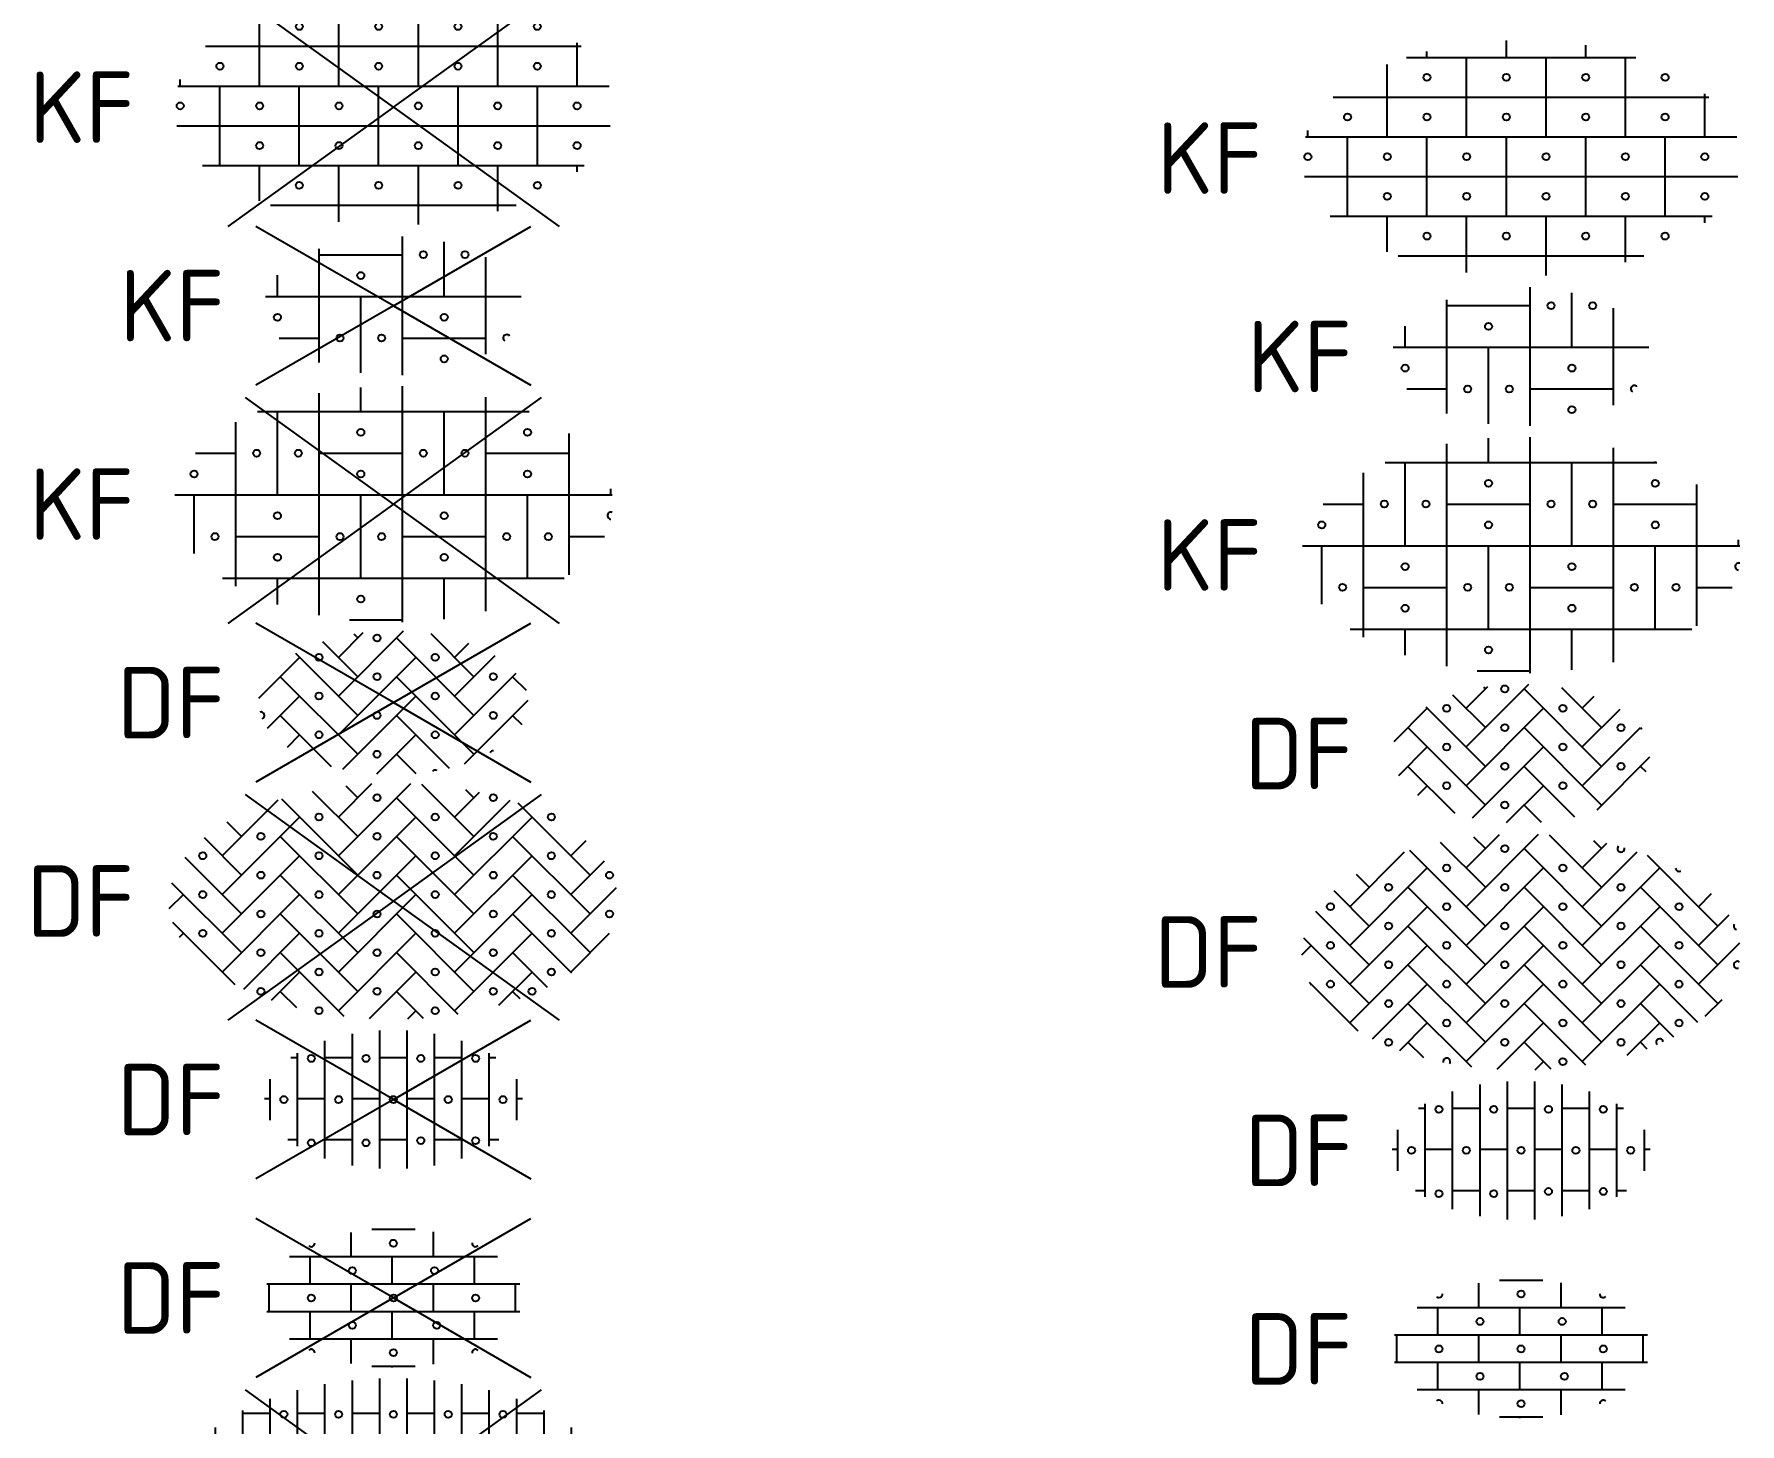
# Model space of a CAD drawing. Header units: metres. Extents: x -1103 to -1052, y 1073 to 2172.
# Drawn here: x -1096.43 to -1053.46, y 1780.41 to 1815.43 of the extents above; entities that cross this region are included whole.
import ezdxf
from ezdxf.enums import TextEntityAlignment as Align

# ---------------------------------------------------------------- set-up
doc = ezdxf.new("R2010")
doc.units = ezdxf.units.M
doc.styles.add('NLCS-ISO', font='NLCS-ISO.ttf')

# ---------------------------------------------------------------- blocks, each defined once
blk = doc.blocks.new('SVH-SBS_DIKFORMAAT_HALFST_KL-SO')
for p, q in [((0.547, 1.725), (-0.547, 1.725)), ((-0.028, 1.725), (-0.028, 1.75)), ((-1.063, 1.035), (-1.063, 1.654)), ((1.007, 1.035), (1.007, 1.664)), ((2.621, 1.035), (-2.621, 1.035)), ((-2.098, 0.345), (-2.098, 1.035)), ((-0.028, 0.345), (-0.028, 1.035)), ((2.042, 0.345), (2.042, 1.035)), ((3.186, 0.345), (-3.186, 0.345)), ((-3.133, -0.345), (-3.133, 0.345)), ((-1.063, -0.345), (-1.063, 0.345)), ((1.007, -0.345), (1.007, 0.345)), ((3.077, -0.345), (3.077, 0.345)), ((3.186, -0.345), (-3.186, -0.345)), ((-2.098, -1.035), (-2.098, -0.345)), ((-0.028, -1.035), (-0.028, -0.345)), ((2.042, -1.035), (2.042, -0.345)), ((2.621, -1.035), (-2.621, -1.035)), ((-1.063, -1.654), (-1.063, -1.035)), ((1.007, -1.664), (1.007, -1.035)), ((0.547, -1.725), (-0.547, -1.725)), ((-0.028, -1.75), (-0.028, -1.725))]:
    blk.add_line(p, q)
for centre in [(0, 1.38), (-1.035, 0.69), (1.035, 0.69), (-2.07, 0), (0, 0), (2.07, 0), (-1.035, -0.69), (1.091, -0.69), (0, -1.38)]:
    blk.add_circle(centre, 0.0881)
for centre, start, end in [((-2.07, 1.38), 223.1321, 4.4599), ((2.07, 1.38), 175.5401, 316.8679), ((-2.07, -1.38), 355.5401, 136.8679), ((2.07, -1.38), 43.1321, 184.4599)]:
    blk.add_arc(centre, 0.0881, start, end)
at = {"style": 'NLCS-ISO'}
blk.add_attdef('FORMAAT', text='', height=1.8, dxfattribs=at).set_placement((-4.25, 0), align=Align.MIDDLE_RIGHT)
blk.add_attdef('KLEUR', text='', height=1.8, dxfattribs=at).set_placement((4.25, 0), align=Align.MIDDLE_LEFT)
at = {"style": 'NLCS-ISO', "flags": 1}
blk.add_attdef('FUNCTIE', text='', height=1.8, dxfattribs=at).set_placement((0, -2.75), align=Align.TOP_CENTER)
blk = doc.blocks.new('SVH-SBS_DIKFORMAAT_HALFST_KL_01-SO')
for p, q in [((-0.345, -1.74), (-0.345, 1.74)), ((0.345, -1.74), (0.345, 1.74)), ((-1.725, -1.483), (-1.725, 1.483)), ((-1.035, -1.659), (-1.035, 1.659)), ((1.035, -1.659), (1.035, 1.659)), ((1.725, -1.483), (1.725, 1.483)), ((-2.582, 1.063), (-2.415, 1.063)), ((-2.415, -1.171), (-2.415, 1.171)), ((-1.725, 1.063), (-1.035, 1.063)), ((-0.345, 1.063), (0.345, 1.063)), ((1.035, 1.063), (1.725, 1.063)), ((2.415, -1.171), (2.415, 1.171)), ((2.415, 1.063), (2.582, 1.063)), ((-3.105, -0.517), (-3.105, 0.517)), ((3.105, -0.517), (3.105, 0.517)), ((-3.25, 0.028), (-3.105, 0.028)), ((-2.415, 0.028), (-1.725, 0.028)), ((-1.035, 0.028), (-0.345, 0.028)), ((0.345, 0.028), (1.035, 0.028)), ((1.725, 0.028), (2.415, 0.028)), ((3.105, 0.028), (3.25, 0.028)), ((-2.658, -1.007), (-2.415, -1.007)), ((-1.725, -1.007), (-1.035, -1.007)), ((-0.345, -1.007), (0.345, -1.007)), ((1.035, -1.007), (1.725, -1.007)), ((2.415, -1.007), (2.658, -1.007))]:
    blk.add_line(p, q)
for centre in [(-2.07, 1.035), (-0.69, 1.035), (0.69, 1.035), (2.07, 1.035), (-2.76, 0), (-1.38, 0), (0, 0), (1.38, 0), (2.76, 0), (-2.07, -1.091), (-0.69, -1.091), (0.69, -1.035), (2.07, -1.035)]:
    blk.add_circle(centre, 0.0881)
at = {"style": 'NLCS-ISO'}
blk.add_attdef('FORMAAT', text='', height=1.8, dxfattribs=at).set_placement((-4.25, 0), align=Align.MIDDLE_RIGHT)
blk.add_attdef('KLEUR', text='', height=1.8, dxfattribs=at).set_placement((4.25, 0), align=Align.MIDDLE_LEFT)
at = {"style": 'NLCS-ISO', "flags": 1}
blk.add_attdef('FUNCTIE', text='', height=1.8, dxfattribs=at).set_placement((0, -2.75), align=Align.TOP_CENTER)
blk = doc.blocks.new('SVH-SBS_DIKFORMAAT_KEPER-SO')
for p, q in [((-2.036, 2.766), (-0.899, 1.629)), ((-1.387, 1.141), (0.438, 2.966)), ((-1.387, 2.117), (-0.543, 2.961)), ((-1.199, 2.904), (-0.899, 2.605)), ((0.077, 2.605), (2.028, 0.653)), ((0.706, 2.951), (2.028, 1.629)), ((1.54, 2.117), (2.162, 2.738)), ((1.825, 2.808), (2.028, 2.605)), ((-4.314, 1.141), (-2.935, 2.521)), ((-2.808, 2.562), (-0.899, 0.653)), ((1.54, 1.141), (2.924, 2.524)), ((3.173, 2.435), (4.956, 0.653)), ((-4.314, 0.165), (-2.363, 2.117)), ((-4.157, 1.959), (-3.827, 1.629)), ((-1.387, 0.165), (0.565, 2.117)), ((1.54, 0.165), (3.492, 2.117)), ((-4.72, 1.546), (-3.827, 0.653)), ((-2.851, 1.629), (-0.899, -0.323)), ((0.077, 1.629), (2.028, -0.323)), ((3.004, 1.629), (4.956, -0.323)), ((4.468, 1.141), (4.8, 1.473)), ((-5.182, 1.032), (-3.827, -0.323)), ((-4.314, -0.811), (-2.363, 1.141)), ((-1.387, -0.811), (0.565, 1.141)), ((1.54, -0.811), (3.492, 1.141)), ((4.468, 0.165), (5.242, 0.939)), ((-2.851, 0.653), (-0.899, -1.299)), ((0.077, 0.653), (2.028, -1.299)), ((3.004, 0.653), (4.956, -1.299)), ((-5.524, -0.068), (-5.29, 0.165)), ((-5.485, 0.359), (-3.827, -1.299)), ((-4.314, -1.787), (-2.363, 0.165)), ((-1.387, -1.787), (0.565, 0.165)), ((1.54, -1.787), (3.492, 0.165)), ((4.468, -0.811), (5.508, 0.23)), ((-2.851, -0.323), (-0.899, -2.275)), ((0.077, -0.323), (2.028, -2.275)), ((3.004, -0.323), (4.447, -1.766)), ((-5.342, -0.759), (-4.117, -1.984)), ((-5.307, -0.828), (-5.29, -0.811)), ((-3.741, -2.189), (-2.363, -0.811)), ((-1.387, -2.762), (0.565, -0.811)), ((1.54, -2.762), (3.492, -0.811)), ((4.636, -1.618), (5.061, -1.194)), ((-2.851, -1.299), (-1.252, -2.898)), ((0.077, -1.299), (1.622, -2.844)), ((3.004, -1.299), (3.843, -2.137)), ((-3.055, -2.479), (-2.363, -1.787)), ((-0.606, -2.957), (0.565, -1.787)), ((2.676, -2.603), (3.492, -1.787)), ((-2.851, -2.275), (-2.462, -2.663)), ((0.077, -2.275), (0.75, -2.947)), ((3.004, -2.275), (3.167, -2.438)), ((0.358, -2.969), (0.565, -2.762))]:
    blk.add_line(p, q)
for centre in [(-0.411, 2.605), (-1.875, 2.117), (1.052, 2.117), (1.052, 2.117), (-3.339, 1.629), (-0.411, 1.629), (2.516, 1.629), (-4.802, 1.141), (-1.875, 1.141), (1.052, 1.141), (1.052, 1.141), (3.98, 1.141), (-3.339, 0.653), (-0.411, 0.653), (2.516, 0.653), (-4.802, 0.165), (-1.875, 0.165), (1.052, 0.165), (3.98, 0.165), (-3.339, -0.323), (-0.411, -0.323), (2.516, -0.323), (-4.802, -0.811), (-1.875, -0.811), (1.052, -0.811), (3.98, -0.811), (-3.339, -1.299), (-0.411, -1.299), (2.516, -1.299), (-1.875, -1.787), (1.052, -1.787), (3.98, -1.787), (-3.339, -2.275), (-0.411, -2.275), (2.516, -2.275), (1.052, -2.762)]:
    blk.add_circle(centre, 0.0881)
for centre, start, end in [((2.516, 2.605), 135.9864, 13.0433), ((3.98, 2.117), 183.2602, 298.872), ((5.444, 0.653), 147.1678, 256.9384), ((5.444, -0.323), 46.7286, 289.6844), ((3.492, -2.275), 5.4868, 222.1696), ((-1.875, -2.762), 325.5548, 192.3693)]:
    blk.add_arc(centre, 0.0881, start, end)
at = {"style": 'NLCS-ISO'}
blk.add_attdef('FORMAAT', text='', height=1.8, dxfattribs=at).set_placement((-6.525, 0), align=Align.MIDDLE_RIGHT)
blk.add_attdef('KLEUR', text='', height=1.8, dxfattribs=at).set_placement((6.525, 0), align=Align.MIDDLE_LEFT)
at = {"style": 'NLCS-ISO', "flags": 1}
blk.add_attdef('FUNCTIE', text='', height=1.8, dxfattribs=at).set_placement((0, -3.975), align=Align.TOP_CENTER)
blk = doc.blocks.new('SVH-SBS_DIKFORMAAT_KEPER_KL-SO')
for p, q in [((-1.387, 0.165), (0.195, 1.747)), ((-1.728, 1.482), (-0.899, 0.653)), ((-1.387, 1.141), (-0.837, 1.691)), ((-0.945, 1.674), (-0.899, 1.629)), ((0.077, 1.629), (2.028, -0.323)), ((1.02, 1.662), (2.028, 0.653)), ((1.54, 1.141), (1.842, 1.442)), ((-3.201, 0.303), (-2.363, 1.141)), ((-2.401, 1.179), (-0.899, -0.323)), ((-1.387, -0.811), (0.565, 1.141)), ((1.54, 0.165), (2.496, 1.121)), ((-2.851, 0.653), (-0.899, -1.299)), ((0.077, 0.653), (2.028, -1.299)), ((1.54, -0.811), (3.011, 0.659)), ((3.004, 0.653), (3.044, 0.613)), ((-3.082, -0.555), (-2.363, 0.165)), ((-1.222, -1.622), (0.565, 0.165)), ((-2.851, -0.323), (-1.673, -1.5)), ((0.077, -0.323), (1.347, -1.593)), ((1.912, -1.415), (3.247, -0.08)), ((3.004, -0.323), (3.138, -0.456)), ((-2.601, -1.049), (-2.363, -0.811)), ((-0.364, -1.739), (0.565, -0.811)), ((0.077, -1.299), (0.507, -1.729))]:
    blk.add_line(p, q)
for centre in [(-0.411, 1.629), (-1.875, 1.141), (1.052, 1.141), (1.052, 1.141), (-0.411, 0.653), (2.516, 0.653), (-1.875, 0.165), (1.052, 0.165), (-0.411, -0.323), (2.516, -0.323), (-1.875, -0.811), (1.052, -0.811), (-0.411, -1.299)]:
    blk.add_circle(centre, 0.0881)
at = {"style": 'NLCS-ISO'}
blk.add_attdef('FORMAAT', text='', height=1.8, dxfattribs=at).set_placement((-4.25, 0), align=Align.MIDDLE_RIGHT)
blk.add_attdef('KLEUR', text='', height=1.8, dxfattribs=at).set_placement((4.25, 0), align=Align.MIDDLE_LEFT)
at = {"style": 'NLCS-ISO', "flags": 1}
blk.add_attdef('FUNCTIE', text='', height=1.8, dxfattribs=at).set_placement((0, -2.75), align=Align.TOP_CENTER)
blk = doc.blocks.new('SVH-SBS_KEIFORMAAT_BLOK-SO')
for p, q in [((-1.872, -2.799), (-1.872, 2.799)), ((-0.822, 2.336), (-0.822, 2.942)), ((0.228, -2.972), (0.228, 2.972)), ((2.328, -2.698), (2.328, 2.698)), ((-3.422, 2.336), (3.422, 2.336)), ((-2.922, 0.236), (-2.922, 2.336)), ((1.278, 0.236), (1.278, 2.336)), ((3.378, 2.336), (3.378, 2.354)), ((-3.972, -2.068), (-3.972, 2.068)), ((4.428, -1.779), (4.428, 1.779)), ((-4.983, 1.286), (-3.972, 1.286)), ((-1.872, 1.286), (0.228, 1.286)), ((2.328, 1.286), (4.428, 1.286)), ((-5.508, 0.236), (5.508, 0.236)), ((-5.022, -1.241), (-5.022, 0.236)), ((-0.822, -1.864), (-0.822, 0.236)), ((3.378, -1.864), (3.378, 0.236)), ((5.478, 0.236), (5.478, 0.386)), ((-3.972, -0.814), (-1.872, -0.814)), ((0.228, -0.814), (2.328, -0.814)), ((4.428, -0.814), (5.314, -0.814)), ((-4.305, -1.864), (4.305, -1.864)), ((-2.922, -2.525), (-2.922, -1.864)), ((1.278, -2.894), (1.278, -1.864)), ((-1.109, -2.914), (0.228, -2.914))]:
    blk.add_line(p, q)
for centre in [(-0.821, 1.81), (3.379, 1.81), (-3.446, 1.285), (-2.397, 1.285), (0.754, 1.285), (1.803, 1.285), (-5.021, 0.761), (-0.821, 0.761), (3.379, 0.761), (-2.921, -0.29), (1.279, -0.29), (-4.497, -0.815), (-1.346, -0.815), (-0.297, -0.815), (2.854, -0.815), (3.903, -0.815), (-2.921, -1.339), (1.279, -1.339), (-0.821, -2.39)]:
    blk.add_circle(centre, 0.0881)
blk.add_arc((5.479, -0.29), 0.0881, 68.5292, 270.6534)
at = {"style": 'NLCS-ISO'}
blk.add_attdef('FORMAAT', text='', height=1.8, dxfattribs=at).set_placement((-6.525, 0), align=Align.MIDDLE_RIGHT)
blk.add_attdef('KLEUR', text='', height=1.8, dxfattribs=at).set_placement((6.525, 0), align=Align.MIDDLE_LEFT)
at = {"style": 'NLCS-ISO', "flags": 1}
blk.add_attdef('FUNCTIE', text='', height=1.8, dxfattribs=at).set_placement((0, -3.975), align=Align.TOP_CENTER)
blk = doc.blocks.new('SVH-SBS_KEIFORMAAT_BLOK_KL-SO')
for p, q in [((0.228, -1.746), (0.228, 1.746)), ((-1.872, -1.431), (-1.872, 1.431)), ((1.278, 0.236), (1.278, 1.609)), ((-1.872, 1.286), (0.228, 1.286)), ((2.328, -1.221), (2.328, 1.221)), ((-2.922, 0.236), (-2.922, 0.767)), ((-3.22, 0.236), (3.22, 0.236)), ((-0.822, -1.693), (-0.822, 0.236)), ((-2.877, -0.814), (-1.872, -0.814)), ((0.228, -0.814), (2.328, -0.814))]:
    blk.add_line(p, q)
for centre in [(0.754, 1.285), (1.803, 1.285), (-0.821, 0.761), (-2.921, -0.29), (1.279, -0.29), (-1.346, -0.815), (-0.297, -0.815), (1.279, -1.339)]:
    blk.add_circle(centre, 0.0881)
blk.add_arc((2.854, -0.815), 0.0881, 36.0667, 234.3254)
at = {"style": 'NLCS-ISO'}
blk.add_attdef('FORMAAT', text='', height=1.8, dxfattribs=at).set_placement((-4.25, 0), align=Align.MIDDLE_RIGHT)
blk.add_attdef('KLEUR', text='', height=1.8, dxfattribs=at).set_placement((4.25, 0), align=Align.MIDDLE_LEFT)
at = {"style": 'NLCS-ISO', "flags": 1}
blk.add_attdef('FUNCTIE', text='', height=1.8, dxfattribs=at).set_placement((0, -2.75), align=Align.TOP_CENTER)
blk = doc.blocks.new('SVH-SBS_KEIFORMAAT_DUBBEL-SO')
for p, q in [((-2.372, 2.536), (-2.372, 2.687)), ((-0.372, 2.536), (-0.372, 2.968)), ((1.628, 2.536), (1.628, 2.843)), ((-3.372, 0.536), (-3.372, 2.357)), ((-2.89, 2.536), (2.89, 2.536)), ((-1.372, 0.536), (-1.372, 2.536)), ((0.628, 0.536), (0.628, 2.536)), ((2.628, 0.536), (2.628, 2.536)), ((-4.732, 1.536), (4.732, 1.536)), ((4.628, 0.536), (4.628, 1.625)), ((-5.435, 0.536), (5.435, 0.536)), ((-5.372, 0.536), (-5.372, 0.696)), ((-4.372, -1.464), (-4.372, 0.536)), ((-2.372, -1.464), (-2.372, 0.536)), ((-0.372, -1.464), (-0.372, 0.536)), ((1.628, -1.464), (1.628, 0.536)), ((3.628, -1.464), (3.628, 0.536)), ((-5.457, -0.464), (5.457, -0.464)), ((-4.809, -1.464), (4.809, -1.464)), ((-3.372, -2.357), (-3.372, -1.464)), ((-1.372, -2.882), (-1.372, -1.464)), ((0.628, -2.956), (0.628, -1.464)), ((2.628, -2.617), (2.628, -1.464)), ((4.628, -1.625), (4.628, -1.464)), ((-3.095, -2.464), (3.095, -2.464))]:
    blk.add_line(p, q)
for centre in [(-2.372, 2.036), (-0.372, 2.036), (1.628, 2.036), (3.628, 2.036), (-4.372, 1.036), (-2.372, 1.036), (-0.372, 1.036), (1.628, 1.036), (3.628, 1.036), (-5.372, 0.036), (-3.372, 0.036), (-1.372, 0.036), (0.628, 0.036), (2.628, 0.036), (4.628, 0.036), (-3.372, -0.964), (-1.372, -0.964), (0.628, -0.964), (2.628, -0.964), (4.628, -0.964), (-2.372, -1.964), (-0.372, -1.964), (1.628, -1.964), (3.628, -1.964)]:
    blk.add_circle(centre, 0.0881)
at = {"style": 'NLCS-ISO'}
blk.add_attdef('FORMAAT', text='', height=1.8, dxfattribs=at).set_placement((-6.525, 0), align=Align.MIDDLE_RIGHT)
blk.add_attdef('KLEUR', text='', height=1.8, dxfattribs=at).set_placement((6.525, 0), align=Align.MIDDLE_LEFT)
at = {"style": 'NLCS-ISO', "flags": 1}
blk.add_attdef('FUNCTIE', text='', height=1.8, dxfattribs=at).set_placement((0, -3.975), align=Align.TOP_CENTER)
blk = doc.blocks.new('V-SVH-SBS_DIKFORMAAT_HALFST_01-SO')
for p, q in [((0, 0), (-3.728, 2.684)), ((-2.415, -2.676), (-2.415, 2.676)), ((-1.725, -2.826), (-1.725, 2.826)), ((-1.035, -2.922), (-1.035, 2.922)), ((-0.345, -2.969), (-0.345, 2.969)), ((0, 0), (3.728, 2.684)), ((0.345, -2.969), (0.345, 2.969)), ((1.035, -2.922), (1.035, 2.922)), ((1.725, -2.826), (1.725, 2.826)), ((2.415, -2.676), (2.415, 2.676)), ((-3.795, -2.162), (-3.795, 2.162)), ((-3.105, -2.461), (-3.105, 2.461)), ((3.105, -2.461), (3.105, 2.461)), ((3.795, -2.162), (3.795, 2.162)), ((-4.485, -1.737), (-4.485, 1.737)), ((-3.795, 2.098), (-3.105, 2.098)), ((-2.415, 2.098), (-1.725, 2.098)), ((-1.035, 2.098), (-0.345, 2.098)), ((0.345, 2.098), (1.035, 2.098)), ((1.725, 2.098), (2.415, 2.098)), ((3.105, 2.098), (3.795, 2.098)), ((4.485, -1.737), (4.485, 1.737)), ((-5.175, -1.042), (-5.175, 1.042)), ((-4.485, 1.063), (-3.795, 1.063)), ((-3.105, 1.063), (-2.415, 1.063)), ((-1.725, 1.063), (-1.035, 1.063)), ((-0.345, 1.063), (0.345, 1.063)), ((1.035, 1.063), (1.725, 1.063)), ((2.415, 1.063), (3.105, 1.063)), ((3.795, 1.063), (4.485, 1.063)), ((5.175, -1.042), (5.175, 1.042)), ((-5.175, 0.028), (-4.485, 0.028)), ((0, 0), (-4.172, -3.003)), ((-3.795, 0.028), (-3.105, 0.028)), ((-2.415, 0.028), (-1.725, 0.028)), ((-1.035, 0.028), (-0.345, 0.028)), ((0.345, 0.028), (1.035, 0.028)), ((1.725, 0.028), (2.415, 0.028)), ((3.105, 0.028), (3.795, 0.028)), ((4.485, 0.028), (5.175, 0.028)), ((0, 0), (4.172, -3.003)), ((-5.199, -1.007), (-5.175, -1.007)), ((-4.485, -1.007), (-3.795, -1.007)), ((-3.105, -1.007), (-2.415, -1.007)), ((-1.725, -1.007), (-1.035, -1.007)), ((-0.345, -1.007), (0.345, -1.007)), ((1.035, -1.007), (1.725, -1.007)), ((2.415, -1.007), (3.105, -1.007)), ((3.795, -1.007), (4.485, -1.007)), ((5.175, -1.007), (5.199, -1.007)), ((-3.795, -2.042), (-3.105, -2.042)), ((-2.415, -2.042), (-1.725, -2.042)), ((-1.035, -2.042), (-0.345, -2.042)), ((0.345, -2.042), (1.035, -2.042)), ((1.725, -2.042), (2.415, -2.042)), ((3.105, -2.042), (3.795, -2.042))]:
    blk.add_line(p, q)
for centre in [(-2.76, 2.07), (-1.38, 2.07), (0, 2.07), (1.38, 2.07), (2.76, 2.07), (-4.83, 1.035), (-3.45, 1.035), (-2.07, 1.035), (-0.69, 1.035), (0.69, 1.035), (2.07, 1.035), (3.45, 1.035), (4.83, 1.035), (-4.14, 0), (-2.76, 0), (-1.38, 0), (0, 0), (1.38, 0), (2.76, 0), (4.14, 0), (-4.83, -1.035), (-3.45, -1.091), (-2.07, -1.091), (-0.69, -1.091), (0.69, -1.035), (2.07, -1.035), (3.45, -1.035), (4.83, -1.035), (-2.76, -2.07), (-1.38, -2.07), (0, -2.07), (1.38, -2.07), (2.76, -2.07)]:
    blk.add_circle(centre, 0.0881)
blk.add_arc((5.52, 0), 0.0881, 88.3242, 271.6758)
at = {"style": 'NLCS-ISO'}
blk.add_attdef('FORMAAT', text='', height=1.8, dxfattribs=at).set_placement((-6.525, 0), align=Align.MIDDLE_RIGHT)
blk.add_attdef('KLEUR', text='', height=1.8, dxfattribs=at).set_placement((6.525, 0), align=Align.MIDDLE_LEFT)
at = {"style": 'NLCS-ISO', "flags": 1}
blk.add_attdef('FUNCTIE', text='', height=1.8, dxfattribs=at).set_placement((0, -3.975), align=Align.TOP_CENTER)
blk = doc.blocks.new('V-SVH-SBS_DIKFORMAAT_HALFST_KL-SO')
for p, q in [((0, 0), (-3.464, 2)), ((0.547, 1.725), (-0.547, 1.725)), ((-0.028, 1.725), (-0.028, 1.75)), ((0, 0), (3.464, 2)), ((-1.063, 1.035), (-1.063, 1.654)), ((1.007, 1.035), (1.007, 1.664)), ((2.621, 1.035), (-2.621, 1.035)), ((-2.098, 0.345), (-2.098, 1.035)), ((-0.028, 0.345), (-0.028, 1.035)), ((2.042, 0.345), (2.042, 1.035)), ((0, 0), (-3.464, -2)), ((3.186, 0.345), (-3.186, 0.345)), ((-3.133, -0.345), (-3.133, 0.345)), ((-1.063, -0.345), (-1.063, 0.345)), ((0, 0), (3.464, -2)), ((1.007, -0.345), (1.007, 0.345)), ((3.077, -0.345), (3.077, 0.345)), ((3.186, -0.345), (-3.186, -0.345)), ((-2.098, -1.035), (-2.098, -0.345)), ((-0.028, -1.035), (-0.028, -0.345)), ((2.042, -1.035), (2.042, -0.345)), ((2.621, -1.035), (-2.621, -1.035)), ((-1.063, -1.654), (-1.063, -1.035)), ((1.007, -1.664), (1.007, -1.035)), ((0.547, -1.725), (-0.547, -1.725)), ((-0.028, -1.75), (-0.028, -1.725))]:
    blk.add_line(p, q)
for centre in [(0, 1.38), (-1.035, 0.69), (1.035, 0.69), (-2.07, 0), (0, 0), (2.07, 0), (-1.035, -0.69), (1.091, -0.69), (0, -1.38)]:
    blk.add_circle(centre, 0.0881)
for centre, start, end in [((-2.07, 1.38), 223.1321, 4.4599), ((2.07, 1.38), 175.5401, 316.8679), ((-2.07, -1.38), 355.5401, 136.8679), ((2.07, -1.38), 43.1321, 184.4599)]:
    blk.add_arc(centre, 0.0881, start, end)
at = {"style": 'NLCS-ISO'}
blk.add_attdef('FORMAAT', text='', height=1.8, dxfattribs=at).set_placement((-4.25, 0), align=Align.MIDDLE_RIGHT)
blk.add_attdef('KLEUR', text='', height=1.8, dxfattribs=at).set_placement((4.25, 0), align=Align.MIDDLE_LEFT)
at = {"style": 'NLCS-ISO', "flags": 1}
blk.add_attdef('FUNCTIE', text='', height=1.8, dxfattribs=at).set_placement((0, -2.75), align=Align.TOP_CENTER)
blk = doc.blocks.new('V-SVH-SBS_DIKFORMAAT_HALFST_KL_01-SO')
for p, q in [((0, 0), (-3.464, 2)), ((-0.345, -1.74), (-0.345, 1.74)), ((0, 0), (3.464, 2)), ((0.345, -1.74), (0.345, 1.74)), ((-1.725, -1.483), (-1.725, 1.483)), ((-1.035, -1.659), (-1.035, 1.659)), ((1.035, -1.659), (1.035, 1.659)), ((1.725, -1.483), (1.725, 1.483)), ((-2.582, 1.063), (-2.415, 1.063)), ((-2.415, -1.171), (-2.415, 1.171)), ((-1.725, 1.063), (-1.035, 1.063)), ((-0.345, 1.063), (0.345, 1.063)), ((1.035, 1.063), (1.725, 1.063)), ((2.415, -1.171), (2.415, 1.171)), ((2.415, 1.063), (2.582, 1.063)), ((-3.105, -0.517), (-3.105, 0.517)), ((3.105, -0.517), (3.105, 0.517)), ((0, 0), (-3.464, -2)), ((-3.25, 0.028), (-3.105, 0.028)), ((-2.415, 0.028), (-1.725, 0.028)), ((-1.035, 0.028), (-0.345, 0.028)), ((0, 0), (3.464, -2)), ((0.345, 0.028), (1.035, 0.028)), ((1.725, 0.028), (2.415, 0.028)), ((3.105, 0.028), (3.25, 0.028)), ((-2.658, -1.007), (-2.415, -1.007)), ((-1.725, -1.007), (-1.035, -1.007)), ((-0.345, -1.007), (0.345, -1.007)), ((1.035, -1.007), (1.725, -1.007)), ((2.415, -1.007), (2.658, -1.007))]:
    blk.add_line(p, q)
for centre in [(-2.07, 1.035), (-0.69, 1.035), (0.69, 1.035), (2.07, 1.035), (-2.76, 0), (-1.38, 0), (0, 0), (1.38, 0), (2.76, 0), (-2.07, -1.091), (-0.69, -1.091), (0.69, -1.035), (2.07, -1.035)]:
    blk.add_circle(centre, 0.0881)
at = {"style": 'NLCS-ISO'}
blk.add_attdef('FORMAAT', text='', height=1.8, dxfattribs=at).set_placement((-4.25, 0), align=Align.MIDDLE_RIGHT)
blk.add_attdef('KLEUR', text='', height=1.8, dxfattribs=at).set_placement((4.25, 0), align=Align.MIDDLE_LEFT)
at = {"style": 'NLCS-ISO', "flags": 1}
blk.add_attdef('FUNCTIE', text='', height=1.8, dxfattribs=at).set_placement((0, -2.75), align=Align.TOP_CENTER)
blk = doc.blocks.new('V-SVH-SBS_DIKFORMAAT_KEPER-SO')
for p, q in [((0, 0), (-3.728, 2.684)), ((-2.043, 2.772), (-0.899, 1.629)), ((-1.387, 1.141), (0.436, 2.964)), ((-1.387, 2.117), (-0.545, 2.959)), ((-1.2, 2.905), (-0.899, 2.605)), ((0, 0), (3.728, 2.684)), ((0.077, 2.605), (2.028, 0.653)), ((0.707, 2.95), (2.028, 1.629)), ((1.54, 2.117), (2.169, 2.746)), ((1.817, 2.815), (2.028, 2.605)), ((-4.314, 1.141), (-2.904, 2.552)), ((-2.823, 2.577), (-0.899, 0.653)), ((1.54, 1.141), (2.94, 2.54)), ((3.133, 2.475), (4.956, 0.653)), ((-4.314, 0.165), (-2.363, 2.117)), ((-4.194, 1.996), (-3.827, 1.629)), ((-1.387, 0.165), (0.565, 2.117)), ((1.54, 0.165), (3.492, 2.117)), ((-4.771, 1.598), (-3.827, 0.653)), ((-2.851, 1.629), (-0.899, -0.323)), ((0.077, 1.629), (2.028, -0.323)), ((3.004, 1.629), (4.956, -0.323)), ((4.468, 1.141), (4.854, 1.527)), ((-5.254, 1.104), (-3.827, -0.323)), ((-4.314, -0.811), (-2.363, 1.141)), ((-1.387, -0.811), (0.565, 1.141)), ((1.54, -0.811), (3.492, 1.141)), ((4.468, 0.165), (5.318, 1.015)), ((-5.589, 0.464), (-3.827, -1.299)), ((-2.851, 0.653), (-0.899, -1.299)), ((0.077, 0.653), (2.028, -1.299)), ((3.004, 0.653), (4.956, -1.299)), ((-5.646, -0.191), (-5.29, 0.165)), ((-4.314, -1.787), (-2.363, 0.165)), ((0, 0), (-4.172, -3.003)), ((-1.387, -1.787), (0.565, 0.165)), ((1.54, -1.787), (3.492, 0.165)), ((4.468, -0.811), (5.621, 0.342)), ((-2.851, -0.323), (-0.899, -2.275)), ((0, 0), (4.172, -3.003)), ((0.077, -0.323), (2.028, -2.275)), ((3.004, -0.323), (4.49, -1.809)), ((-5.566, -0.535), (-3.997, -2.104)), ((-5.388, -0.908), (-5.29, -0.811)), ((-3.769, -2.217), (-2.363, -0.811)), ((-1.387, -2.762), (0.565, -0.811)), ((1.54, -2.762), (3.492, -0.811)), ((4.468, -1.787), (5.444, -0.811)), ((-2.851, -1.299), (-1.25, -2.899)), ((0.077, -1.299), (1.626, -2.848)), ((3.004, -1.299), (3.873, -2.167)), ((-3.073, -2.496), (-2.363, -1.787)), ((-0.605, -2.956), (0.565, -1.787)), ((2.653, -2.626), (3.492, -1.787)), ((-2.851, -2.275), (-2.444, -2.681)), ((0.077, -2.275), (0.749, -2.947)), ((3.004, -2.275), (3.186, -2.457)), ((0.36, -2.967), (0.565, -2.762))]:
    blk.add_line(p, q)
for centre in [(-0.411, 2.605), (2.516, 2.605), (-1.875, 2.117), (1.052, 2.117), (1.052, 2.117), (3.98, 2.117), (-3.339, 1.629), (-0.411, 1.629), (2.516, 1.629), (-4.802, 1.141), (-1.875, 1.141), (1.052, 1.141), (1.052, 1.141), (3.98, 1.141), (-3.339, 0.653), (-0.411, 0.653), (2.516, 0.653), (5.444, 0.653), (-4.802, 0.165), (-1.875, 0.165), (1.052, 0.165), (3.98, 0.165), (-3.339, -0.323), (-0.411, -0.323), (2.516, -0.323), (5.444, -0.323), (-4.802, -0.811), (-1.875, -0.811), (1.052, -0.811), (3.98, -0.811), (-3.339, -1.299), (-0.411, -1.299), (2.516, -1.299), (-1.875, -1.787), (1.052, -1.787), (3.98, -1.787), (-3.339, -2.275), (-0.411, -2.275), (2.516, -2.275), (3.492, -2.275), (-1.875, -2.762), (1.052, -2.762)]:
    blk.add_circle(centre, 0.0881)
at = {"style": 'NLCS-ISO'}
blk.add_attdef('FORMAAT', text='', height=1.8, dxfattribs=at).set_placement((-6.525, 0), align=Align.MIDDLE_RIGHT)
blk.add_attdef('KLEUR', text='', height=1.8, dxfattribs=at).set_placement((6.525, 0), align=Align.MIDDLE_LEFT)
at = {"style": 'NLCS-ISO', "flags": 1}
blk.add_attdef('FUNCTIE', text='', height=1.8, dxfattribs=at).set_placement((0.116, -3.75), align=Align.TOP_CENTER)
blk = doc.blocks.new('V-SVH-SBS_DIKFORMAAT_KEPER_KL-SO')
for p, q in [((0, 0), (-3.464, 2)), ((-1.387, 0.165), (0.253, 1.805)), ((-1.387, 1.141), (-0.764, 1.764)), ((-1, 1.73), (-0.899, 1.629)), ((0, 0), (3.464, 2)), ((0.942, 1.739), (2.028, 0.653)), ((-1.786, 1.54), (-0.899, 0.653)), ((0.077, 1.629), (2.028, -0.323)), ((1.54, 1.141), (1.9, 1.5)), ((-3.388, 0.116), (-2.363, 1.141)), ((-2.466, 1.244), (-0.899, -0.323)), ((-1.387, -0.811), (0.565, 1.141)), ((1.54, 0.165), (2.563, 1.187)), ((-2.851, 0.653), (-0.899, -1.299)), ((0.077, 0.653), (2.028, -1.299)), ((1.54, -0.811), (3.095, 0.744)), ((3.004, 0.653), (3.344, 0.313)), ((0, 0), (-3.464, -2)), ((-3.172, -0.645), (-2.363, 0.165)), ((-1.278, -1.677), (0.565, 0.165)), ((0, 0), (3.464, -2)), ((1.788, -1.539), (3.393, 0.066)), ((-2.851, -0.323), (-1.568, -1.606)), ((0.077, -0.323), (1.402, -1.649)), ((3.004, -0.323), (3.233, -0.552)), ((-2.67, -1.118), (-2.363, -0.811)), ((-0.421, -1.796), (0.565, -0.811)), ((0.077, -1.299), (0.563, -1.785))]:
    blk.add_line(p, q)
for centre in [(-0.411, 1.629), (-1.875, 1.141), (1.052, 1.141), (1.052, 1.141), (-0.411, 0.653), (2.516, 0.653), (-1.875, 0.165), (1.052, 0.165), (-0.411, -0.323), (2.516, -0.323), (-1.875, -0.811), (1.052, -0.811), (-0.411, -1.299)]:
    blk.add_circle(centre, 0.0881)
for centre, start, end in [((-3.339, -0.323), 289.9697, 107.5509), ((2.516, -1.299), 85.1088, 154.3245), ((1.052, -1.787), 57.0681, 142.4418)]:
    blk.add_arc(centre, 0.0881, start, end)
at = {"style": 'NLCS-ISO'}
blk.add_attdef('FORMAAT', text='', height=1.8, dxfattribs=at).set_placement((-4.25, 0), align=Align.MIDDLE_RIGHT)
blk.add_attdef('KLEUR', text='', height=1.8, dxfattribs=at).set_placement((4.25, 0), align=Align.MIDDLE_LEFT)
at = {"style": 'NLCS-ISO', "flags": 1}
blk.add_attdef('FUNCTIE', text='', height=1.8, dxfattribs=at).set_placement((0, -2.75), align=Align.TOP_CENTER)
blk = doc.blocks.new('V-SVH-SBS_KEIFORMAAT_BLOK-SO')
for p, q in [((0, 0), (-3.728, 2.684)), ((-1.872, -2.799), (-1.872, 2.799)), ((-0.822, 2.336), (-0.822, 2.942)), ((0, 0), (3.728, 2.684)), ((0.228, -2.972), (0.228, 2.972)), ((2.328, -2.698), (2.328, 2.698)), ((-3.422, 2.336), (3.422, 2.336)), ((-2.922, 0.236), (-2.922, 2.336)), ((1.278, 0.236), (1.278, 2.336)), ((3.378, 2.336), (3.378, 2.354)), ((-3.972, -2.068), (-3.972, 2.068)), ((4.428, -1.779), (4.428, 1.779)), ((-4.983, 1.286), (-3.972, 1.286)), ((-1.872, 1.286), (0.228, 1.286)), ((2.328, 1.286), (4.428, 1.286)), ((-5.508, 0.236), (5.508, 0.236)), ((-5.022, -1.241), (-5.022, 0.236)), ((0, 0), (-4.172, -3.003)), ((-0.822, -1.864), (-0.822, 0.236)), ((3.378, -1.864), (3.378, 0.236)), ((5.478, 0.236), (5.478, 0.386)), ((0, 0), (4.172, -3.003)), ((-3.972, -0.814), (-1.872, -0.814)), ((0.228, -0.814), (2.328, -0.814)), ((4.428, -0.814), (5.314, -0.814)), ((-4.305, -1.864), (4.305, -1.864)), ((-2.922, -2.525), (-2.922, -1.864)), ((1.278, -2.894), (1.278, -1.864)), ((-1.109, -2.914), (0.228, -2.914))]:
    blk.add_line(p, q)
for centre in [(-0.821, 1.81), (3.379, 1.81), (-3.446, 1.285), (-2.397, 1.285), (0.754, 1.285), (1.803, 1.285), (-5.021, 0.761), (-0.821, 0.761), (3.379, 0.761), (-2.921, -0.29), (1.279, -0.29), (-4.497, -0.815), (-1.346, -0.815), (-0.297, -0.815), (2.854, -0.815), (3.903, -0.815), (-2.921, -1.339), (1.279, -1.339), (-0.821, -2.39)]:
    blk.add_circle(centre, 0.0881)
blk.add_arc((5.479, -0.29), 0.0881, 68.5292, 270.6534)
at = {"style": 'NLCS-ISO'}
blk.add_attdef('FORMAAT', text='', height=1.8, dxfattribs=at).set_placement((-6.525, 0), align=Align.MIDDLE_RIGHT)
blk.add_attdef('KLEUR', text='', height=1.8, dxfattribs=at).set_placement((6.525, 0), align=Align.MIDDLE_LEFT)
at = {"style": 'NLCS-ISO', "flags": 1}
blk.add_attdef('FUNCTIE', text='', height=1.8, dxfattribs=at).set_placement((0, -3.975), align=Align.TOP_CENTER)
blk = doc.blocks.new('V-SVH-SBS_KEIFORMAAT_BLOK_KL-SO')
for p, q in [((0, 0), (-3.464, 2)), ((0, 0), (3.464, 2)), ((0.228, -1.746), (0.228, 1.746)), ((-1.872, -1.431), (-1.872, 1.431)), ((1.278, 0.236), (1.278, 1.609)), ((-1.872, 1.286), (0.228, 1.286)), ((2.328, -1.221), (2.328, 1.221)), ((-2.922, 0.236), (-2.922, 0.767)), ((0, 0), (-3.464, -2)), ((-3.22, 0.236), (3.22, 0.236)), ((-0.822, -1.693), (-0.822, 0.236)), ((0, 0), (3.464, -2)), ((-2.877, -0.814), (-1.872, -0.814)), ((0.228, -0.814), (2.328, -0.814))]:
    blk.add_line(p, q)
for centre in [(0.754, 1.285), (1.803, 1.285), (-0.821, 0.761), (-2.921, -0.29), (1.279, -0.29), (-1.346, -0.815), (-0.297, -0.815), (1.279, -1.339)]:
    blk.add_circle(centre, 0.0881)
blk.add_arc((2.854, -0.815), 0.0881, 36.0667, 234.3254)
at = {"style": 'NLCS-ISO'}
blk.add_attdef('FORMAAT', text='', height=1.8, dxfattribs=at).set_placement((-4.25, 0), align=Align.MIDDLE_RIGHT)
blk.add_attdef('KLEUR', text='', height=1.8, dxfattribs=at).set_placement((4.25, 0), align=Align.MIDDLE_LEFT)
at = {"style": 'NLCS-ISO', "flags": 1}
blk.add_attdef('FUNCTIE', text='', height=1.8, dxfattribs=at).set_placement((0, -2.75), align=Align.TOP_CENTER)
blk = doc.blocks.new('V-SVH-SBS_KEIFORMAAT_DUBBEL-SO')
for p, q in [((0, 0), (-3.728, 2.684)), ((-2.372, 2.536), (-2.372, 2.687)), ((-0.372, 2.536), (-0.372, 2.968)), ((0, 0), (3.728, 2.684)), ((1.628, 2.536), (1.628, 2.843)), ((-3.372, 0.536), (-3.372, 2.357)), ((-2.89, 2.536), (2.89, 2.536)), ((-1.372, 0.536), (-1.372, 2.536)), ((0.628, 0.536), (0.628, 2.536)), ((2.628, 0.536), (2.628, 2.536)), ((-4.732, 1.536), (4.732, 1.536)), ((4.628, 0.536), (4.628, 1.625)), ((-5.435, 0.536), (5.435, 0.536)), ((-5.372, 0.536), (-5.372, 0.696)), ((-4.372, -1.464), (-4.372, 0.536)), ((-2.372, -1.464), (-2.372, 0.536)), ((-0.372, -1.464), (-0.372, 0.536)), ((1.628, -1.464), (1.628, 0.536)), ((3.628, -1.464), (3.628, 0.536)), ((0, 0), (-4.172, -3.003)), ((0, 0), (4.172, -3.003)), ((-5.457, -0.464), (5.457, -0.464)), ((-4.809, -1.464), (4.809, -1.464)), ((-3.372, -2.357), (-3.372, -1.464)), ((-1.372, -2.882), (-1.372, -1.464)), ((0.628, -2.956), (0.628, -1.464)), ((2.628, -2.617), (2.628, -1.464)), ((4.628, -1.625), (4.628, -1.464)), ((-3.095, -2.464), (3.095, -2.464))]:
    blk.add_line(p, q)
for centre in [(-2.372, 2.036), (-0.372, 2.036), (1.628, 2.036), (3.628, 2.036), (-4.372, 1.036), (-2.372, 1.036), (-0.372, 1.036), (1.628, 1.036), (3.628, 1.036), (-5.372, 0.036), (-3.372, 0.036), (-1.372, 0.036), (0.628, 0.036), (2.628, 0.036), (4.628, 0.036), (-3.372, -0.964), (-1.372, -0.964), (0.628, -0.964), (2.628, -0.964), (4.628, -0.964), (-2.372, -1.964), (-0.372, -1.964), (1.628, -1.964), (3.628, -1.964)]:
    blk.add_circle(centre, 0.0881)
at = {"style": 'NLCS-ISO'}
blk.add_attdef('FORMAAT', text='', height=1.8, dxfattribs=at).set_placement((-6.525, 0), align=Align.MIDDLE_RIGHT)
blk.add_attdef('KLEUR', text='', height=1.8, dxfattribs=at).set_placement((6.525, 0), align=Align.MIDDLE_LEFT)
at = {"style": 'NLCS-ISO', "flags": 1}
blk.add_attdef('FUNCTIE', text='', height=1.8, dxfattribs=at).set_placement((0, -3.975), align=Align.TOP_CENTER)

msp = doc.modelspace()

# ---------------------------------------------------------------- block references
ref = msp.add_blockref('V-SVH-SBS_KEIFORMAAT_DUBBEL-SO', (-1087.377, 1813.586))
ref.add_attrib('FORMAAT', 'KF', dxfattribs={"height": 1.8, "style": 'NLCS-ISO'}).set_placement((-1093.902, 1813.586), align=Align.MIDDLE_RIGHT)
ref = msp.add_blockref('SVH-SBS_KEIFORMAAT_DUBBEL-SO', (-1058.969, 1812.304))
ref.add_attrib('FORMAAT', 'KF', dxfattribs={"height": 1.8, "style": 'NLCS-ISO'}).set_placement((-1065.494, 1812.304), align=Align.MIDDLE_RIGHT)
ref = msp.add_blockref('V-SVH-SBS_KEIFORMAAT_BLOK_KL-SO', (-1087.377, 1808.586))
ref.add_attrib('FORMAAT', 'KF', dxfattribs={"height": 1.8, "style": 'NLCS-ISO'}).set_placement((-1091.627, 1808.586), align=Align.MIDDLE_RIGHT)
ref = msp.add_blockref('SVH-SBS_KEIFORMAAT_BLOK_KL-SO', (-1058.969, 1807.304))
ref.add_attrib('FORMAAT', 'KF', dxfattribs={"height": 1.8, "style": 'NLCS-ISO'}).set_placement((-1063.219, 1807.304), align=Align.MIDDLE_RIGHT)
ref = msp.add_blockref('V-SVH-SBS_KEIFORMAAT_BLOK-SO', (-1087.377, 1803.586))
ref.add_attrib('FORMAAT', 'KF', dxfattribs={"height": 1.8, "style": 'NLCS-ISO'}).set_placement((-1093.902, 1803.586), align=Align.MIDDLE_RIGHT)
ref = msp.add_blockref('SVH-SBS_KEIFORMAAT_BLOK-SO', (-1058.969, 1802.304))
ref.add_attrib('FORMAAT', 'KF', dxfattribs={"height": 1.8, "style": 'NLCS-ISO'}).set_placement((-1065.494, 1802.304), align=Align.MIDDLE_RIGHT)
ref = msp.add_blockref('V-SVH-SBS_DIKFORMAAT_KEPER_KL-SO', (-1087.377, 1798.586))
ref.add_attrib('FORMAAT', 'DF', dxfattribs={"height": 1.8, "style": 'NLCS-ISO'}).set_placement((-1091.627, 1798.586), align=Align.MIDDLE_RIGHT)
ref = msp.add_blockref('SVH-SBS_DIKFORMAAT_KEPER_KL-SO', (-1058.969, 1797.304))
ref.add_attrib('FORMAAT', 'DF', dxfattribs={"height": 1.8, "style": 'NLCS-ISO'}).set_placement((-1063.219, 1797.304), align=Align.MIDDLE_RIGHT)
ref = msp.add_blockref('V-SVH-SBS_DIKFORMAAT_KEPER-SO', (-1087.377, 1793.586))
ref.add_attrib('FORMAAT', 'DF', dxfattribs={"height": 1.8, "style": 'NLCS-ISO'}).set_placement((-1093.902, 1793.586), align=Align.MIDDLE_RIGHT)
ref = msp.add_blockref('SVH-SBS_DIKFORMAAT_KEPER-SO', (-1058.969, 1792.304))
ref.add_attrib('FORMAAT', 'DF', dxfattribs={"height": 1.8, "style": 'NLCS-ISO'}).set_placement((-1065.494, 1792.304), align=Align.MIDDLE_RIGHT)
ref = msp.add_blockref('V-SVH-SBS_DIKFORMAAT_HALFST_KL_01-SO', (-1087.377, 1788.586))
ref.add_attrib('FORMAAT', 'DF', dxfattribs={"height": 1.8, "style": 'NLCS-ISO'}).set_placement((-1091.627, 1788.586), align=Align.MIDDLE_RIGHT)
ref = msp.add_blockref('SVH-SBS_DIKFORMAAT_HALFST_KL_01-SO', (-1058.969, 1787.304))
ref.add_attrib('FORMAAT', 'DF', dxfattribs={"height": 1.8, "style": 'NLCS-ISO'}).set_placement((-1063.219, 1787.304), align=Align.MIDDLE_RIGHT)
ref = msp.add_blockref('V-SVH-SBS_DIKFORMAAT_HALFST_KL-SO', (-1087.377, 1783.586))
ref.add_attrib('FORMAAT', 'DF', dxfattribs={"height": 1.8, "style": 'NLCS-ISO'}).set_placement((-1091.627, 1783.586), align=Align.MIDDLE_RIGHT)
ref = msp.add_blockref('SVH-SBS_DIKFORMAAT_HALFST_KL-SO', (-1058.969, 1782.304))
ref.add_attrib('FORMAAT', 'DF', dxfattribs={"height": 1.8, "style": 'NLCS-ISO'}).set_placement((-1063.219, 1782.304), align=Align.MIDDLE_RIGHT)
ref = msp.add_blockref('V-SVH-SBS_DIKFORMAAT_HALFST_01-SO', (-1087.377, 1778.586))
ref.add_attrib('FORMAAT', 'DF', dxfattribs={"height": 1.8, "style": 'NLCS-ISO'}).set_placement((-1093.902, 1778.586), align=Align.MIDDLE_RIGHT)

doc.saveas('drawing.dxf')
